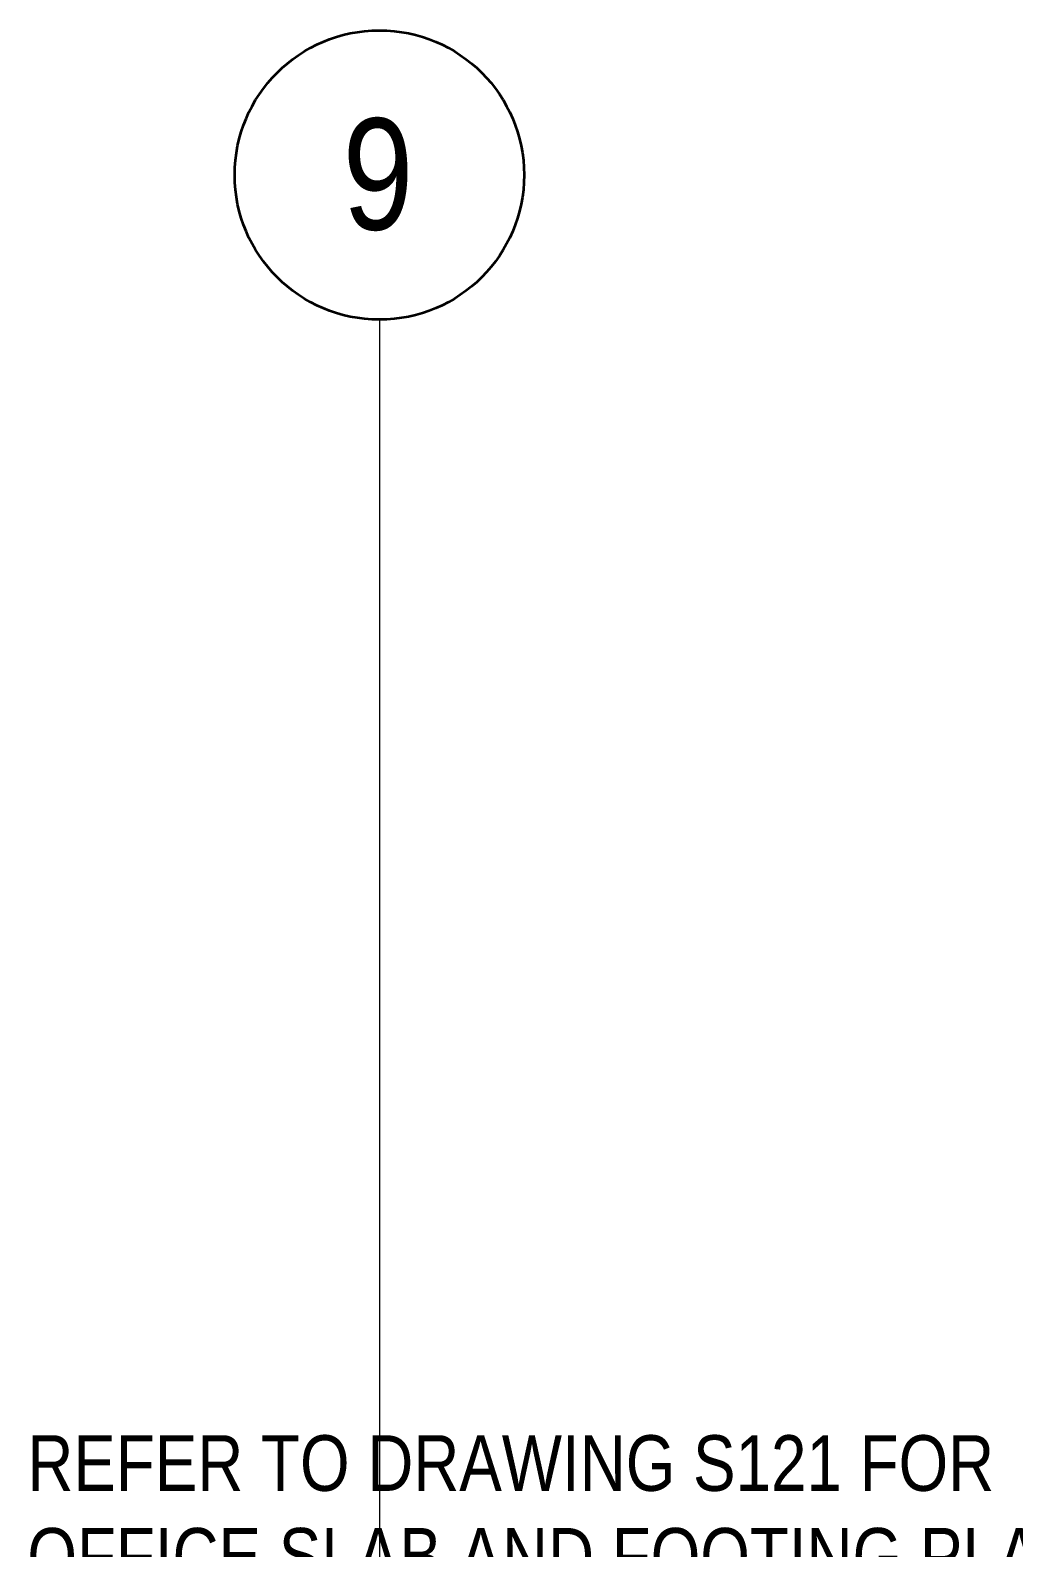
# Model space of a CAD drawing. Header units: millimetres. Extents: x 1606 to 301010, y -5142 to 244250.
# Drawn here: x 125763 to 136806, y 227203 to 244250 of the extents above; entities that cross this region are included whole.
import ezdxf

# ---------------------------------------------------------------- set-up
doc = ezdxf.new("R2010")
doc.units = ezdxf.units.MM
doc.linetypes.add('_SGE_Grid Line', pattern=[16250, 15000, -625, 0, -625])
for name, color, linetype, lineweight in [('G-ANNO-TEXT-1', 7, 'Continuous', 25), ('S-GRID-1', 1, '_SGE_Grid Line', 13), ('S-GRID-IDEN', 1, 'Continuous', 35), ('S-GRID-IDEN-1', 1, 'Continuous', 50)]:
    doc.layers.add(name, color=color, linetype=linetype, lineweight=lineweight)
doc.styles.add('Arial Narrow_2', font='ARIALN.TTF', dxfattribs={"height": 1250})
doc.styles.add('Arial Narrow_4', font='ARIALN.TTF', dxfattribs={"height": 625})

# ---------------------------------------------------------------- blocks, each defined once
blk = doc.blocks.new('Grid - 1_Project Grid-1992125-WAREHOUSE SLAB PLAN')
at = {"layer": 'S-GRID-IDEN'}
blk.add_circle((0, 0), 6.5, dxfattribs=at)

msp = doc.modelspace()

# ---------------------------------------------------------------- linework, layer by layer
at = {"layer": 'S-GRID-1'}
msp.add_line((129683, 241000), (129683, 121161), dxfattribs=at)

# ---------------------------------------------------------------- block references
at = {"layer": 'S-GRID-IDEN', "xscale": 249.9999999999999, "yscale": 249.9999999999999, "zscale": 249.9999999999999, "rotation": 180}
msp.add_blockref('Grid - 1_Project Grid-1992125-WAREHOUSE SLAB PLAN', (129683, 242625), dxfattribs=at)

# ---------------------------------------------------------------- texts
at = {"layer": 'G-ANNO-TEXT-1', "char_height": 625, "attachment_point": 1, "style": 'Arial Narrow_4'}
for s, insert, width in [('REFER TO DRAWING S121 FOR ', (125729, 228466), 13428.27), ('OFFICE SLAB AND FOOTING PLAN', (125729, 227424), 14470.46)]:
    msp.add_mtext(s, dxfattribs=dict(at, insert=insert, width=width))
at = {"layer": 'S-GRID-IDEN-1', "insert": (129270, 243261), "char_height": 1250, "width": 982.07, "attachment_point": 1, "style": 'Arial Narrow_2'}
msp.add_mtext('9', dxfattribs=at)

doc.saveas('drawing.dxf')
